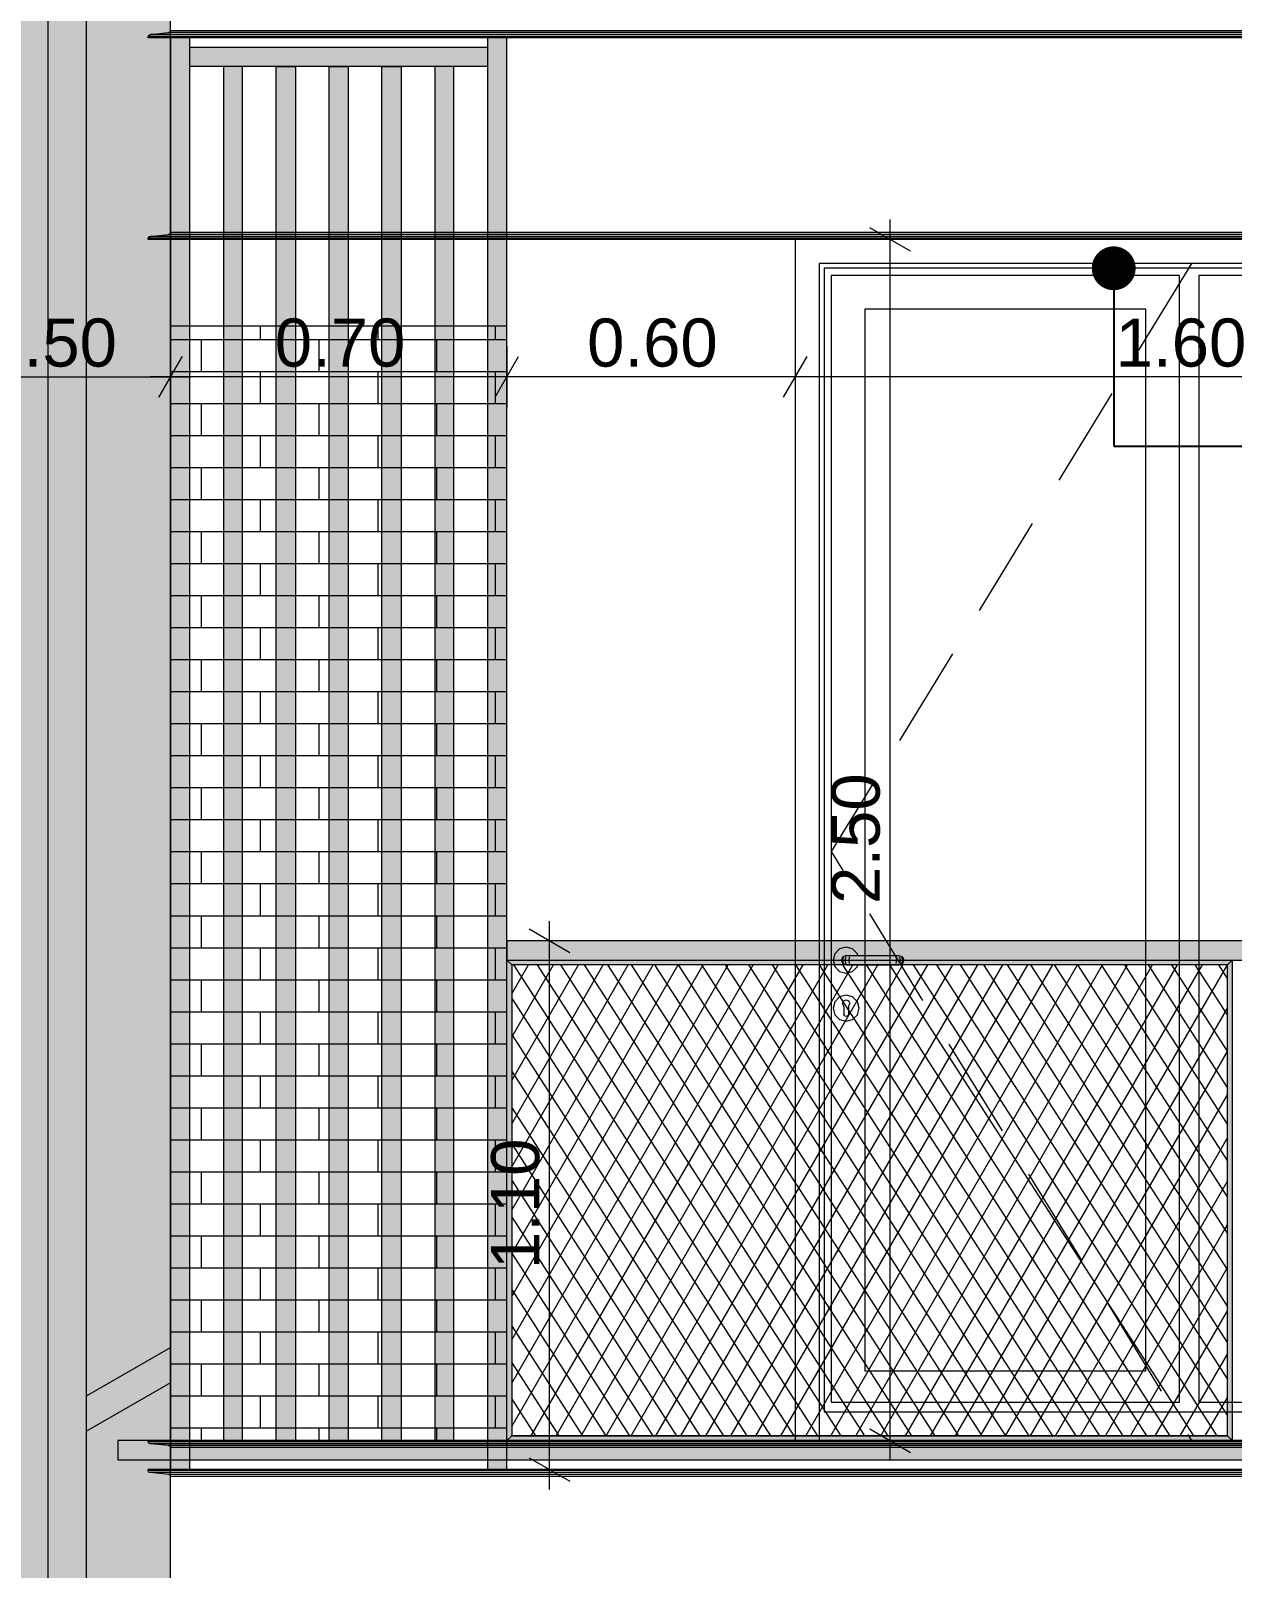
# Model space of a CAD drawing. Header units: millimetres. Extents: x 475616349 to 476941521, y 4620115302 to 4621446928.
# Drawn here: x 476671271 to 476673772, y 4620522555 to 4620525755 of the extents above; entities that cross this region are included whole.
import ezdxf

# ---------------------------------------------------------------- set-up
doc = ezdxf.new("R2010")
doc.units = ezdxf.units.MM
doc.header["$MEASUREMENT"] = 0
doc.linetypes.add('Hidden Line', pattern=[317.5, 211.666667, -105.833333])
for name, color, linetype, lineweight in [('0_Pen_No__250_Pen_No__255', 255, 'Continuous', 0), ('0_Pen_No__250_Pen_No__7', 7, 'Continuous', 0), ('2D Drafting - General_Pen_No__30_Pen_No__9_Pen_No__9_Pen_No__253', 252, 'Continuous', 0), ('2D Drafting - General_Pen_No__30_Pen_No__9_Pen_No__9_Pen_No__7', 7, 'Continuous', 0), ('2D Drafting - General_Pen_No__7_Pen_No__7', 7, 'Continuous', 0), ('New_2D Drafting - General_Pen_No__2_Pen_No__250', 7, 'Continuous', 0), ('New_2D Drafting - General_Pen_No__30_Pen_No__9_Pen_No__9_Pen_No__255', 255, 'Continuous', 0), ('New_2D Drafting - General_Pen_No__30_Pen_No__9_Pen_No__9_Pen_No__7', 7, 'Continuous', 0), ('New_2D Drafting - General_Pen_No__4', 7, 'Continuous', 0), ('New_2D Drafting - General_Pen_No__7', 7, 'Continuous', 0), ('New_Structural - Bearing_Pen_No__250', 7, 'Continuous', 0), ('New_zoma_Pen_No__4', 7, 'Continuous', 0), ('New_zoma_Pen_No__7', 7, 'Continuous', 0), ('Structural - Bearing_Pen_No__250', 7, 'Continuous', 0), ('zoma_Pen_No__142', 142, 'Continuous', 0)]:
    doc.layers.add(name, color=color, linetype=linetype, lineweight=lineweight)
doc.layers.add('New_zoma', color=7, linetype='Continuous')
doc.layers.add('zoma', color=7, linetype='Continuous')
doc.styles.add('GENERATED_STYLE_1', font='arial.ttf')
doc.styles.add('GENERATED_STYLE_2', font='arial.ttf')
doc.dimstyles.new('GENERATED_STYLE__1', dxfattribs={"dimtxt": 200, "dimasz": 64.421331, "dimexe": 0.18, "dimexo": 3, "dimgap": 0.09, "dimtad": 1, "dimtih": 1, "dimtoh": 1, "dimlfac": 0.001, "dimzin": 0, "dimdsep": 46, "dimtxsty": 'GENERATED_STYLE_2', "dimblk": 'ARROWHEAD_2', "dimblk1": 'ARROWHEAD_2', "dimblk2": 'ARROWHEAD_2', "dimcen": 0.09, "dimclrd": 142, "dimclre": 142, "dimclrt": 142, "dimadec": 0, "dimazin": 0, "dimtfac": 1, "dimtdec": 4, "dimtmove": 0, "dimatfit": 3, "dimfxl": 1, "dimtolj": 1, "dimtzin": 0, "dimarcsym": 0})
doc.dimstyles.new('GENERATED_STYLE__18', dxfattribs={"dimtxt": 100, "dimasz": 64.421331, "dimexe": 0.18, "dimexo": 3, "dimgap": 0.09, "dimtad": 1, "dimtih": 1, "dimtoh": 1, "dimlfac": 0.001, "dimzin": 0, "dimdsep": 46, "dimtxsty": 'GENERATED_STYLE_1', "dimblk": 'ARROWHEAD_2', "dimblk1": 'ARROWHEAD_2', "dimblk2": 'ARROWHEAD_2', "dimcen": 0.09, "dimclrd": 7, "dimclre": 7, "dimclrt": 7, "dimadec": 0, "dimazin": 0, "dimtfac": 1, "dimtdec": 4, "dimtmove": 0, "dimatfit": 3, "dimfxl": 1, "dimtolj": 1, "dimtzin": 0, "dimarcsym": 0})
doc.dimstyles.new('GENERATED_STYLE__19', dxfattribs={"dimtxt": 100, "dimasz": 64.421331, "dimexe": 0.18, "dimexo": 3, "dimgap": 0.09, "dimtad": 1, "dimlfac": 0.001, "dimzin": 0, "dimdsep": 46, "dimtxsty": 'GENERATED_STYLE_1', "dimblk": 'ARROWHEAD_2', "dimblk1": 'ARROWHEAD_2', "dimblk2": 'ARROWHEAD_2', "dimcen": 0.09, "dimclrd": 7, "dimclre": 7, "dimclrt": 7, "dimadec": 0, "dimazin": 0, "dimtfac": 1, "dimtdec": 4, "dimtmove": 0, "dimatfit": 3, "dimfxl": 1, "dimtolj": 1, "dimtzin": 0, "dimarcsym": 0})
doc.dimstyles.new('GENERATED_STYLE__48', dxfattribs={"dimtxt": 0.18, "dimasz": 182.4, "dimexe": 0.18, "dimexo": 0.0625, "dimgap": 0.09, "dimtad": 0, "dimtih": 1, "dimtoh": 1, "dimdec": 4, "dimzin": 0, "dimdsep": 46, "dimcen": 0.09, "dimadec": 0, "dimazin": 0, "dimtfac": 1, "dimtdec": 4, "dimtmove": 0, "dimatfit": 3, "dimldrblk": 'ARROWHEAD_11', "dimfxl": 1, "dimtolj": 1, "dimtzin": 0, "dimarcsym": 0})

# ---------------------------------------------------------------- blocks, each defined once
blk = doc.blocks.new('*D215', base_point=(476577134.1, 4620325125.7))
at = {"layer": 'zoma_Pen_No__142', "color": 142, "linetype": 'Continuous', "lineweight": 0, "transparency": 16777216}
for p, q in [((476647935.8, 4620514536.2), (476647935.8, 4620514663.4)), ((476689735.8, 4620514536.2), (476689735.8, 4620514663.4)), ((476647960.3, 4620514642.2), (476647911.3, 4620514557.4)), ((476689711.3, 4620514557.4), (476689760.3, 4620514642.2)), ((476647894.3, 4620514599.8), (476647935.8, 4620514599.8)), ((476647935.8, 4620514599.8), (476689735.8, 4620514599.8)), ((476689735.8, 4620514599.8), (476689777.2, 4620514599.8))]:
    blk.add_line(p, q, dxfattribs=at)
at = {"layer": 'zoma_Pen_No__142', "color": 142, "lineweight": 0, "transparency": 16777216, "insert": (476668493.8, 4620514639.8), "char_height": 200, "attachment_point": 7, "style": 'GENERATED_STYLE_2'}
blk.add_mtext('\\A1;{\\pql;\\fArial CYR|b0|i0|c204|p34;41.80}', dxfattribs=at)
blk = doc.blocks.new('ARROWHEAD_2')
at = {"color": 0, "linetype": 'Continuous', "lineweight": 0}
for p, q in [((-0.378, -0.655), (0.378, 0.655)), ((0, 0), (-1, 0))]:
    blk.add_line(p, q, dxfattribs=at)
blk = doc.blocks.new('*D769', base_point=(476577134.1, 4620325125.7))
at = {"layer": 'New_zoma_Pen_No__4', "color": 7, "linetype": 'Continuous', "lineweight": 0, "transparency": 16777216}
for p, q in [((476673102.3, 4620525295.9), (476673017.6, 4620525344.9)), ((476673059.9, 4620525320.4), (476673059.9, 4620525361.8)), ((476673123.5, 4620525320.4), (476672996.4, 4620525320.4)), ((476673059.9, 4620522820.4), (476673059.9, 4620525320.4)), ((476673123.5, 4620522820.4), (476672996.4, 4620522820.4)), ((476673017.6, 4620522844.9), (476673102.3, 4620522795.9)), ((476673059.9, 4620522778.9), (476673059.9, 4620522820.4))]:
    blk.add_line(p, q, dxfattribs=at)
at = {"layer": 'New_zoma_Pen_No__7', "color": 7, "lineweight": 0, "transparency": 16777216, "insert": (476673039.9, 4620523937.4), "char_height": 100, "attachment_point": 7, "rotation": 90, "style": 'GENERATED_STYLE_1'}
blk.add_mtext('\\A1;{\\pql;\\fArial|b0|i0|c0|p34;2.50}', dxfattribs=at)
blk = doc.blocks.new('*D782', base_point=(476577134.1, 4620325125.7))
at = {"layer": 'New_zoma_Pen_No__4', "color": 7, "linetype": 'Continuous', "lineweight": 0, "transparency": 16777216}
for p, q in [((476671061.8, 4620528170.9), (476671061.8, 4620528298)), ((476671562.3, 4620528170.9), (476671562.3, 4620528298)), ((476671086.3, 4620528276.8), (476671037.3, 4620528192)), ((476671537.8, 4620528192), (476671586.8, 4620528276.8)), ((476671061.8, 4620528234.4), (476671562.3, 4620528234.4)), ((476671562.3, 4620528234.4), (476671603.8, 4620528234.4))]:
    blk.add_line(p, q, dxfattribs=at)
at = {"layer": 'New_zoma_Pen_No__7', "color": 7, "lineweight": 0, "transparency": 16777216, "insert": (476671179, 4620528254.4), "char_height": 100, "attachment_point": 7, "style": 'GENERATED_STYLE_1'}
blk.add_mtext('\\A1;{\\pql;\\fArial|b0|i0|c0|p34;0.50}', dxfattribs=at)
blk = doc.blocks.new('*D787', base_point=(476577134.1, 4620325125.7))
at = {"layer": 'New_zoma_Pen_No__4', "color": 7, "linetype": 'Continuous', "lineweight": 0, "transparency": 16777216}
for p, q in [((476671061.8, 4620531370.9), (476671061.8, 4620531498)), ((476671562.3, 4620531370.9), (476671562.3, 4620531498)), ((476671086.3, 4620531476.8), (476671037.3, 4620531392)), ((476671537.8, 4620531392), (476671586.8, 4620531476.8)), ((476671061.8, 4620531434.4), (476671562.3, 4620531434.4)), ((476671562.3, 4620531434.4), (476671603.8, 4620531434.4))]:
    blk.add_line(p, q, dxfattribs=at)
at = {"layer": 'New_zoma_Pen_No__7', "color": 7, "lineweight": 0, "transparency": 16777216, "insert": (476671179, 4620531454.4), "char_height": 100, "attachment_point": 7, "style": 'GENERATED_STYLE_1'}
blk.add_mtext('\\A1;{\\pql;\\fArial|b0|i0|c0|p34;0.50}', dxfattribs=at)
blk = doc.blocks.new('ARROWHEAD_11')
at = {"color": 0, "linetype": 'Continuous', "lineweight": 0}
blk.add_line((0, 0), (-1, 0), dxfattribs=at)
at = {"color": 0, "linetype": 'Continuous', "lineweight": 0, "const_width": 0.25, "flags": 128}
blk.add_lwpolyline([(-0.125, 0, 1), (0.125, 0, 1)], format="xyb", close=True, dxfattribs=at)
blk = doc.blocks.new('*D2127', base_point=(476577134.1, 4620325125.7))
at = {"layer": 'New_zoma_Pen_No__4', "color": 7, "linetype": 'Continuous', "lineweight": 0, "transparency": 16777216}
for p, q in [((476672393.5, 4620523835.9), (476672308.7, 4620523884.8)), ((476672351.1, 4620523860.4), (476672351.1, 4620523901.8)), ((476672414.7, 4620523860.4), (476672287.5, 4620523860.4)), ((476672351.1, 4620522760.3), (476672351.1, 4620523860.4)), ((476672308.7, 4620522784.8), (476672393.5, 4620522735.9)), ((476672414.7, 4620522760.3), (476672287.5, 4620522760.3)), ((476672351.1, 4620522718.9), (476672351.1, 4620522760.3))]:
    blk.add_line(p, q, dxfattribs=at)
at = {"layer": 'New_zoma_Pen_No__7', "color": 7, "lineweight": 0, "transparency": 16777216, "insert": (476672331.1, 4620523177.3), "char_height": 100, "attachment_point": 7, "rotation": 90, "style": 'GENERATED_STYLE_1'}
blk.add_mtext('\\A1;{\\pql;\\fArial|b0|i0|c0|p34;1.10}', dxfattribs=at)
blk = doc.blocks.new('*D2133', base_point=(476577134.1, 4620325125.7))
at = {"layer": 'New_zoma_Pen_No__4', "color": 7, "linetype": 'Continuous', "lineweight": 0, "transparency": 16777216}
for p, q in [((476672862.6, 4620525098), (476672862.6, 4620524970.9)), ((476674462.6, 4620525098), (476674462.6, 4620524970.9)), ((476672838.2, 4620524992), (476672887.1, 4620525076.8)), ((476674438.2, 4620524992), (476674487.1, 4620525076.8)), ((476674462.6, 4620525034.4), (476672862.6, 4620525034.4))]:
    blk.add_line(p, q, dxfattribs=at)
at = {"layer": 'New_zoma_Pen_No__7', "color": 7, "lineweight": 0, "transparency": 16777216, "insert": (476673529.6, 4620525054.4), "char_height": 100, "attachment_point": 7, "style": 'GENERATED_STYLE_1'}
blk.add_mtext('\\A1;{\\pql;\\fArial|b0|i0|c0|p34;1.60}', dxfattribs=at)
blk = doc.blocks.new('*D2134', base_point=(476577134.1, 4620325125.7))
at = {"layer": 'New_zoma_Pen_No__4', "color": 7, "linetype": 'Continuous', "lineweight": 0, "transparency": 16777216}
for p, q in [((476672262.3, 4620525098), (476672262.3, 4620524970.9)), ((476672862.6, 4620525098), (476672862.6, 4620524970.9)), ((476672237.8, 4620524992), (476672286.8, 4620525076.8)), ((476672838.2, 4620524992), (476672887.1, 4620525076.8)), ((476672862.6, 4620525034.4), (476672262.3, 4620525034.4))]:
    blk.add_line(p, q, dxfattribs=at)
at = {"layer": 'New_zoma_Pen_No__7', "color": 7, "lineweight": 0, "transparency": 16777216, "insert": (476672429.4, 4620525054.4), "char_height": 100, "attachment_point": 7, "style": 'GENERATED_STYLE_1'}
blk.add_mtext('\\A1;{\\pql;\\fArial|b0|i0|c0|p34;0.60}', dxfattribs=at)
blk = doc.blocks.new('*D2135', base_point=(476577134.1, 4620325125.7))
at = {"layer": 'New_zoma_Pen_No__4', "color": 7, "linetype": 'Continuous', "lineweight": 0, "transparency": 16777216}
for p, q in [((476671562.3, 4620525098), (476671562.3, 4620524970.9)), ((476672262.3, 4620525098), (476672262.3, 4620524970.9)), ((476671586.8, 4620525076.8), (476671537.8, 4620524992)), ((476672237.8, 4620524992), (476672286.8, 4620525076.8)), ((476671562.3, 4620525034.4), (476671520.9, 4620525034.4)), ((476672262.3, 4620525034.4), (476671562.3, 4620525034.4))]:
    blk.add_line(p, q, dxfattribs=at)
at = {"layer": 'New_zoma_Pen_No__7', "color": 7, "lineweight": 0, "transparency": 16777216, "insert": (476671779.3, 4620525054.4), "char_height": 100, "attachment_point": 7, "style": 'GENERATED_STYLE_1'}
blk.add_mtext('\\A1;{\\pql;\\fArial|b0|i0|c0|p34;0.70}', dxfattribs=at)
blk = doc.blocks.new('*D2137', base_point=(476577134.1, 4620325125.7))
at = {"layer": 'New_zoma_Pen_No__4', "color": 7, "linetype": 'Continuous', "lineweight": 0, "transparency": 16777216}
for p, q in [((476672862.6, 4620528298), (476672862.6, 4620528170.9)), ((476674462.6, 4620528298), (476674462.6, 4620528170.9)), ((476672838.2, 4620528192), (476672887.1, 4620528276.8)), ((476674438.2, 4620528192), (476674487.1, 4620528276.8)), ((476674462.6, 4620528234.4), (476672862.6, 4620528234.4))]:
    blk.add_line(p, q, dxfattribs=at)
at = {"layer": 'New_zoma_Pen_No__7', "color": 7, "lineweight": 0, "transparency": 16777216, "insert": (476673529.6, 4620528254.4), "char_height": 100, "attachment_point": 7, "style": 'GENERATED_STYLE_1'}
blk.add_mtext('\\A1;{\\pql;\\fArial|b0|i0|c0|p34;1.60}', dxfattribs=at)
blk = doc.blocks.new('*D2138', base_point=(476577134.1, 4620325125.7))
at = {"layer": 'New_zoma_Pen_No__4', "color": 7, "linetype": 'Continuous', "lineweight": 0, "transparency": 16777216}
for p, q in [((476672262.3, 4620528298), (476672262.3, 4620528170.9)), ((476672862.6, 4620528298), (476672862.6, 4620528170.9)), ((476672237.8, 4620528192), (476672286.8, 4620528276.8)), ((476672838.2, 4620528192), (476672887.1, 4620528276.8)), ((476672862.6, 4620528234.4), (476672262.3, 4620528234.4))]:
    blk.add_line(p, q, dxfattribs=at)
at = {"layer": 'New_zoma_Pen_No__7', "color": 7, "lineweight": 0, "transparency": 16777216, "insert": (476672429.4, 4620528254.4), "char_height": 100, "attachment_point": 7, "style": 'GENERATED_STYLE_1'}
blk.add_mtext('\\A1;{\\pql;\\fArial|b0|i0|c0|p34;0.60}', dxfattribs=at)
blk = doc.blocks.new('*D2139', base_point=(476577134.1, 4620325125.7))
at = {"layer": 'New_zoma_Pen_No__4', "color": 7, "linetype": 'Continuous', "lineweight": 0, "transparency": 16777216}
for p, q in [((476671562.3, 4620528298), (476671562.3, 4620528170.9)), ((476672262.3, 4620528298), (476672262.3, 4620528170.9)), ((476671586.8, 4620528276.8), (476671537.8, 4620528192)), ((476672237.8, 4620528192), (476672286.8, 4620528276.8)), ((476671562.3, 4620528234.4), (476671520.9, 4620528234.4)), ((476672262.3, 4620528234.4), (476671562.3, 4620528234.4))]:
    blk.add_line(p, q, dxfattribs=at)
at = {"layer": 'New_zoma_Pen_No__7', "color": 7, "lineweight": 0, "transparency": 16777216, "insert": (476671779.3, 4620528254.4), "char_height": 100, "attachment_point": 7, "style": 'GENERATED_STYLE_1'}
blk.add_mtext('\\A1;{\\pql;\\fArial|b0|i0|c0|p34;0.70}', dxfattribs=at)
blk = doc.blocks.new('*D2141', base_point=(476577134.1, 4620325125.7))
at = {"layer": 'New_zoma_Pen_No__4', "color": 7, "linetype": 'Continuous', "lineweight": 0, "transparency": 16777216}
for p, q in [((476672862.6, 4620531498), (476672862.6, 4620531370.9)), ((476674462.6, 4620531498), (476674462.6, 4620531370.9)), ((476672838.2, 4620531392), (476672887.1, 4620531476.8)), ((476674438.2, 4620531392), (476674487.1, 4620531476.8)), ((476674462.6, 4620531434.4), (476672862.6, 4620531434.4))]:
    blk.add_line(p, q, dxfattribs=at)
at = {"layer": 'New_zoma_Pen_No__7', "color": 7, "lineweight": 0, "transparency": 16777216, "insert": (476673529.6, 4620531454.4), "char_height": 100, "attachment_point": 7, "style": 'GENERATED_STYLE_1'}
blk.add_mtext('\\A1;{\\pql;\\fArial|b0|i0|c0|p34;1.60}', dxfattribs=at)
blk = doc.blocks.new('*D2142', base_point=(476577134.1, 4620325125.7))
at = {"layer": 'New_zoma_Pen_No__4', "color": 7, "linetype": 'Continuous', "lineweight": 0, "transparency": 16777216}
for p, q in [((476672262.3, 4620531498), (476672262.3, 4620531370.9)), ((476672862.6, 4620531498), (476672862.6, 4620531370.9)), ((476672237.8, 4620531392), (476672286.8, 4620531476.8)), ((476672838.2, 4620531392), (476672887.1, 4620531476.8)), ((476672862.6, 4620531434.4), (476672262.3, 4620531434.4))]:
    blk.add_line(p, q, dxfattribs=at)
at = {"layer": 'New_zoma_Pen_No__7', "color": 7, "lineweight": 0, "transparency": 16777216, "insert": (476672429.4, 4620531454.4), "char_height": 100, "attachment_point": 7, "style": 'GENERATED_STYLE_1'}
blk.add_mtext('\\A1;{\\pql;\\fArial|b0|i0|c0|p34;0.60}', dxfattribs=at)
blk = doc.blocks.new('*D2143', base_point=(476577134.1, 4620325125.7))
at = {"layer": 'New_zoma_Pen_No__4', "color": 7, "linetype": 'Continuous', "lineweight": 0, "transparency": 16777216}
for p, q in [((476671562.3, 4620531498), (476671562.3, 4620531370.9)), ((476672262.3, 4620531498), (476672262.3, 4620531370.9)), ((476671586.8, 4620531476.8), (476671537.8, 4620531392)), ((476672237.8, 4620531392), (476672286.8, 4620531476.8)), ((476671562.3, 4620531434.4), (476671520.9, 4620531434.4)), ((476672262.3, 4620531434.4), (476671562.3, 4620531434.4))]:
    blk.add_line(p, q, dxfattribs=at)
at = {"layer": 'New_zoma_Pen_No__7', "color": 7, "lineweight": 0, "transparency": 16777216, "insert": (476671779.3, 4620531454.4), "char_height": 100, "attachment_point": 7, "style": 'GENERATED_STYLE_1'}
blk.add_mtext('\\A1;{\\pql;\\fArial|b0|i0|c0|p34;0.70}', dxfattribs=at)
blk = doc.blocks.new('*D2148', base_point=(476577134.1, 4620325125.7))
at = {"layer": 'New_zoma_Pen_No__4', "color": 7, "linetype": 'Continuous', "lineweight": 0, "transparency": 16777216}
for p, q in [((476671061.8, 4620524970.9), (476671061.8, 4620525098)), ((476671562.3, 4620524970.9), (476671562.3, 4620525098)), ((476671086.3, 4620525076.8), (476671037.3, 4620524992)), ((476671537.8, 4620524992), (476671586.8, 4620525076.8)), ((476671061.8, 4620525034.4), (476671562.3, 4620525034.4)), ((476671562.3, 4620525034.4), (476671603.8, 4620525034.4))]:
    blk.add_line(p, q, dxfattribs=at)
at = {"layer": 'New_zoma_Pen_No__7', "color": 7, "lineweight": 0, "transparency": 16777216, "insert": (476671179, 4620525054.4), "char_height": 100, "attachment_point": 7, "style": 'GENERATED_STYLE_1'}
blk.add_mtext('\\A1;{\\pql;\\fArial|b0|i0|c0|p34;0.50}', dxfattribs=at)

msp = doc.modelspace()

# ---------------------------------------------------------------- hatches: boundary and pattern name
at = {"layer": '0_Pen_No__250_Pen_No__255', "linetype": 'Continuous', "lineweight": 0, "true_color": 0x3f3f3f}
for points in [[(476671387.315, 4620517320.31), (476671387.315, 4620529295.176), (476671307.316, 4620529295.176), (476671307.316, 4620517320.31)], [(476671387.315, 4620522913.335), (476671562.315, 4620523014.475), (476671562.315, 4620522940.971), (476671387.315, 4620522839.831)]]:
    msp.add_hatch(color=250, dxfattribs=at).paths.add_polyline_path(points)
at = {"layer": '2D Drafting - General_Pen_No__30_Pen_No__9_Pen_No__9_Pen_No__253', "linetype": 'Continuous', "lineweight": 0}
h = msp.add_hatch(dxfattribs=at)
h.set_pattern_fill('BRICK___RUNNING_BOND', color=252, style=0, pattern_type=2)
h.set_pattern_definition([(0, (476692910.175, 4620522353.93), (0, 66.64), []), (90, (476692910.17, 4620522353.93), (-244.8, 0), [66.64, -66.64]), (90, (476693032.57, 4620522420.57), (-244.8, 0), [66.64, -66.64])])
h.paths.add_polyline_path([(476668932.159, 4620517320.329), (476672162.12, 4620517320.329), (476672162.12, 4620522126.83), (476671562.315, 4620522126.83), (476671562.315, 4620532420.374), (476675362.171, 4620532420.374), (476675362.171, 4620519520.275), (476678173.798, 4620519520.275), (476678173.798, 4620519520.362), (476679062.487, 4620519520.362), (476680662.487, 4620519520.362), (476682662.007, 4620519520.362), (476682662.007, 4620532420.362), (476688462.006, 4620532420.362), (476688462.006, 4620519520.362), (476689632.042, 4620519520.362), (476689632.042, 4620532819.955), (476688550.503, 4620532819.955), (476682661.97, 4620532819.955), (476668932.159, 4620532819.955)])
h.paths.add_polyline_path([(476669461.785, 4620525320.362), (476669461.785, 4620523720.362), (476671061.785, 4620523720.362), (476671061.785, 4620525320.362)], flags=0)
h.paths.add_polyline_path([(476669461.785, 4620526920.362), (476671061.785, 4620526920.362), (476671061.785, 4620528520.362), (476669461.785, 4620528520.362)], flags=0)
h.paths.add_polyline_path([(476669461.789, 4620531720.362), (476669461.789, 4620530120.362), (476671061.789, 4620530120.362), (476671061.789, 4620531720.362)], flags=0)
h.paths.add_polyline_path([(476671061.361, 4620518320.362), (476671061.361, 4620518920.362), (476669461.789, 4620518920.362), (476669461.789, 4620518320.362)], flags=0)
h.paths.add_polyline_path([(476669461.789, 4620520520.362), (476671061.789, 4620520520.362), (476671061.789, 4620522120.362), (476669461.789, 4620522120.362)], flags=0)
h.paths.add_polyline_path([(476676411.99, 4620528520.412), (476676411.99, 4620526020.412), (476678011.99, 4620526020.412), (476678011.99, 4620528520.412)], flags=0)
h.paths.add_polyline_path([(476678011.99, 4620522820.412), (476678011.99, 4620525320.412), (476676411.99, 4620525320.412), (476676411.99, 4620522820.412)], flags=0)
h.paths.add_polyline_path([(476676411.99, 4620529220.412), (476678011.99, 4620529220.412), (476678011.99, 4620531720.412), (476676411.99, 4620531720.412)], flags=0)
h.paths.add_polyline_path([(476680012.004, 4620531720.412), (476680012.004, 4620529220.412), (476681612.004, 4620529220.412), (476681612.004, 4620531720.412)], flags=0)
h.paths.add_polyline_path([(476680012.004, 4620528520.412), (476680012.004, 4620526020.412), (476681612.004, 4620526020.412), (476681612.004, 4620528520.412)], flags=0)
h.paths.add_polyline_path([(476680012.004, 4620522120.412), (476680012.004, 4620519620.412), (476680016.12, 4620519620.412), (476681612.004, 4620519620.412), (476681612.004, 4620522120.412)], flags=0)
h.paths.add_polyline_path([(476680012.004, 4620522820.412), (476681612.004, 4620522820.412), (476681612.004, 4620525320.412), (476680012.004, 4620525320.412)], flags=0)
at = {"layer": 'New_2D Drafting - General_Pen_No__30_Pen_No__9_Pen_No__9_Pen_No__255', "linetype": 'Continuous', "lineweight": 0}
for points in [[(476671602.315, 4620525740.277), (476671562.315, 4620525740.277), (476671562.315, 4620522760.337), (476671602.315, 4620522760.337)], [(476672262.315, 4620525740.277), (476672222.315, 4620525740.277), (476672222.315, 4620522760.337), (476672262.315, 4620522760.337)], [(476672222.315, 4620525720.364), (476672222.315, 4620525680.277), (476671602.315, 4620525680.277), (476671602.315, 4620525720.364)], [(476671712.315, 4620525680.277), (476671672.315, 4620525680.277), (476671672.315, 4620522820.364), (476671712.315, 4620522820.364)], [(476671782.315, 4620525680.277), (476671822.315, 4620525680.277), (476671822.315, 4620522820.364), (476671782.315, 4620522820.364)], [(476671892.315, 4620525680.277), (476671932.315, 4620525680.277), (476671932.315, 4620522820.364), (476671892.315, 4620522820.364)], [(476672002.315, 4620525680.277), (476672042.315, 4620525680.277), (476672042.315, 4620522820.364), (476672002.315, 4620522820.364)], [(476672152.315, 4620525680.277), (476672112.315, 4620525680.277), (476672112.315, 4620522820.364), (476672152.315, 4620522820.364)], [(476675362.171, 4620523820.365), (476675362.171, 4620523860.365), (476672262.312, 4620523860.365), (476672262.312, 4620523820.365)], [(476672272.398, 4620523810.365), (476672262.312, 4620523820.365), (476673772.145, 4620523820.365), (476673762.145, 4620523810.365)], [(476672262.312, 4620523820.365), (476672272.398, 4620523810.365), (476672272.398, 4620522830.337), (476672262.312, 4620522820.364)], [(476673772.171, 4620522820.364), (476673762.171, 4620522830.364), (476673762.171, 4620523810.391), (476673772.171, 4620523820.391)], [(476675362.171, 4620522780.364), (476675362.171, 4620522820.364), (476671452.398, 4620522820.364), (476671452.398, 4620522780.364)], [(476672272.398, 4620522830.337), (476672262.312, 4620522820.364), (476673772.145, 4620522820.364), (476673762.144, 4620522830.365)]]:
    msp.add_hatch(color=255, dxfattribs=at).paths.add_polyline_path(points)
h = msp.add_hatch(dxfattribs=at)
h.set_pattern_fill('BRICK___RUNNING_BOND', color=255, style=0, pattern_type=2)
h.set_pattern_definition([(0, (476577134.07, 4620325125.74), (0, 66.64), []), (90, (476577134.07, 4620325125.74), (-244.8, 0), [66.64, -66.64]), (90, (476577256.47, 4620325192.38), (-244.8, 0), [66.64, -66.64])])
h.paths.add_polyline_path([(476671562.315, 4620522820.364), (476672262.312, 4620522820.364), (476672262.312, 4620525139.911), (476671562.315, 4620525139.911)])
at = {"layer": 'New_2D Drafting - General_Pen_No__7', "linetype": 'Continuous', "lineweight": 0}
h = msp.add_hatch(dxfattribs=at)
h.set_pattern_fill('BATT_INSULATION', style=0, pattern_type=2)
h.set_pattern_definition([(60, (476577134.07, 4620325125.74), (-38.971143, 22.5), []), (122.833095, (476577134.07, 4620325125.74), (36.80608, 18.75), [])])
h.paths.add_polyline_path([(476673762.171, 4620523810.365), (476672272.398, 4620523810.365), (476672272.398, 4620522830.337), (476673762.171, 4620522830.337)])

# ---------------------------------------------------------------- linework, layer by layer
at = {"layer": '0_Pen_No__250_Pen_No__7', "color": 7, "linetype": 'Continuous', "lineweight": 0, "flags": 128}
for points in [[(476671387.315, 4620517320.31), (476671387.315, 4620529295.176), (476671307.316, 4620529295.176), (476671307.316, 4620517320.31)], [(476671387.315, 4620522913.335), (476671562.315, 4620523014.475), (476671562.315, 4620522940.971), (476671387.315, 4620522839.831)]]:
    msp.add_lwpolyline(points, close=True, dxfattribs=at)
at = {"layer": '2D Drafting - General_Pen_No__30_Pen_No__9_Pen_No__9_Pen_No__7', "color": 7, "linetype": 'Continuous', "lineweight": 0, "flags": 128}
msp.add_lwpolyline([(476668932.159, 4620517320.329), (476672162.12, 4620517320.329), (476672162.12, 4620522126.83), (476671562.315, 4620522126.83), (476671562.315, 4620532420.374), (476675362.171, 4620532420.374), (476675362.171, 4620519520.275), (476678173.798, 4620519520.275), (476678173.798, 4620519520.362), (476679062.487, 4620519520.362), (476680662.487, 4620519520.362), (476682662.007, 4620519520.362), (476682662.007, 4620532420.362), (476688462.006, 4620532420.362), (476688462.006, 4620519520.362), (476689632.042, 4620519520.362), (476689632.042, 4620532819.955), (476688550.503, 4620532819.955), (476682661.97, 4620532819.955), (476668932.159, 4620532819.955)], close=True, dxfattribs=at)
at = {"layer": '2D Drafting - General_Pen_No__7_Pen_No__7', "color": 7, "linetype": 'Continuous', "lineweight": 0, "flags": 128}
for points in [[(476672866.749, 4620522820.388), (476674462.633, 4620522820.394), (476674462.624, 4620525320.394), (476672862.624, 4620525320.388)], [(476672862.624, 4620525320.388), (476672862.633, 4620522820.388), (476672866.749, 4620522820.388)]]:
    msp.add_lwpolyline(points, dxfattribs=at)
for points in [[(476674412.624, 4620525270.393), (476672912.624, 4620525270.387), (476672912.633, 4620522820.389), (476674412.633, 4620522820.395)], [(476674402.625, 4620525260.393), (476672922.625, 4620525260.387), (476672922.633, 4620522880.39), (476674402.633, 4620522880.395)], [(476673662.629, 4620525245.39), (476672937.625, 4620525245.388), (476672937.633, 4620522900.39), (476673662.633, 4620522900.392)], [(476674387.625, 4620525245.393), (476673702.625, 4620525245.39), (476673702.633, 4620522900.393), (476674387.633, 4620522900.395)], [(476673592.625, 4620525175.39), (476673007.625, 4620525175.388), (476673007.632, 4620522965.39), (476673592.632, 4620522965.392)]]:
    msp.add_lwpolyline(points, close=True, dxfattribs=at)
at = {"layer": '2D Drafting - General_Pen_No__7_Pen_No__7', "color": 7, "linetype": 'Hidden Line', "lineweight": 0, "flags": 128}
msp.add_lwpolyline([(476673687.624, 4620525270.39), (476672937.629, 4620524046.265), (476673686.856, 4620522821.675)], dxfattribs=at)
at = {"layer": 'New_2D Drafting - General_Pen_No__30_Pen_No__9_Pen_No__9_Pen_No__7', "color": 7, "linetype": 'Continuous', "lineweight": 0, "flags": 128}
for points in [[(476671602.315, 4620525740.277), (476671562.315, 4620525740.277), (476671562.315, 4620522760.337), (476671602.315, 4620522760.337)], [(476672262.315, 4620525740.277), (476672222.315, 4620525740.277), (476672222.315, 4620522760.337), (476672262.315, 4620522760.337)], [(476672222.315, 4620525720.364), (476672222.315, 4620525680.277), (476671602.315, 4620525680.277), (476671602.315, 4620525720.364)], [(476671712.315, 4620525680.277), (476671672.315, 4620525680.277), (476671672.315, 4620522820.364), (476671712.315, 4620522820.364)], [(476671782.315, 4620525680.277), (476671822.315, 4620525680.277), (476671822.315, 4620522820.364), (476671782.315, 4620522820.364)], [(476671892.315, 4620525680.277), (476671932.315, 4620525680.277), (476671932.315, 4620522820.364), (476671892.315, 4620522820.364)], [(476672002.315, 4620525680.277), (476672042.315, 4620525680.277), (476672042.315, 4620522820.364), (476672002.315, 4620522820.364)], [(476672152.315, 4620525680.277), (476672112.315, 4620525680.277), (476672112.315, 4620522820.364), (476672152.315, 4620522820.364)], [(476671562.315, 4620522820.364), (476672262.312, 4620522820.364), (476672262.312, 4620525139.911), (476671562.315, 4620525139.911)], [(476675362.171, 4620523820.365), (476675362.171, 4620523860.365), (476672262.312, 4620523860.365), (476672262.312, 4620523820.365)], [(476672272.398, 4620523810.365), (476672262.312, 4620523820.365), (476673772.145, 4620523820.365), (476673762.145, 4620523810.365)], [(476672262.312, 4620523820.365), (476672272.398, 4620523810.365), (476672272.398, 4620522830.337), (476672262.312, 4620522820.364)], [(476673772.171, 4620522820.364), (476673762.171, 4620522830.364), (476673762.171, 4620523810.391), (476673772.171, 4620523820.391)], [(476675362.171, 4620522780.364), (476675362.171, 4620522820.364), (476671452.398, 4620522820.364), (476671452.398, 4620522780.364)], [(476672272.398, 4620522830.337), (476672262.312, 4620522820.364), (476673772.145, 4620522820.364), (476673762.144, 4620522830.365)]]:
    msp.add_lwpolyline(points, close=True, dxfattribs=at)
at = {"layer": 'New_2D Drafting - General_Pen_No__4', "color": 7, "linetype": 'Continuous', "lineweight": 0, "flags": 128}
msp.add_lwpolyline([(476673762.171, 4620523810.365), (476672272.398, 4620523810.365), (476672272.398, 4620522830.337), (476673762.171, 4620522830.337)], close=True, dxfattribs=at)
at = {"layer": 'New_Structural - Bearing_Pen_No__250', "color": 7, "linetype": 'Continuous', "lineweight": 0}
for p, q in [((476672955.02, 4620523843.771), (476672945.137, 4620523833.889)), ((476672968.52, 4620523847.389), (476672955.02, 4620523843.771)), ((476672982.02, 4620523843.771), (476672968.52, 4620523847.389)), ((476672991.902, 4620523833.889), (476672982.02, 4620523843.771)), ((476672945.137, 4620523833.889), (476672941.52, 4620523820.389)), ((476672941.52, 4620523820.389), (476672945.137, 4620523806.889)), ((476672961.449, 4620523827.46), (476672958.52, 4620523820.389)), ((476672958.52, 4620523820.389), (476672961.449, 4620523813.318)), ((476672963.001, 4620523827.46), (476672960.242, 4620523820.389)), ((476672960.242, 4620523820.389), (476672963.001, 4620523813.318)), ((476672968.52, 4620523830.389), (476672961.449, 4620523827.46)), ((476672961.449, 4620523813.318), (476672968.52, 4620523810.389)), ((476672967.815, 4620523827.46), (476672965.704, 4620523820.389)), ((476672965.704, 4620523820.389), (476672967.815, 4620523813.318)), ((476672968.52, 4620523830.389), (476672969.662, 4620523830.389)), ((476672968.52, 4620523810.389), (476672969.662, 4620523810.389)), ((476672969.662, 4620523830.389), (476672972.913, 4620523830.389)), ((476672969.662, 4620523810.389), (476672972.913, 4620523810.389)), ((476672972.913, 4620523830.389), (476672977.78, 4620523830.389)), ((476672972.913, 4620523810.389), (476672977.78, 4620523810.389)), ((476672975.021, 4620523827.46), (476672973.878, 4620523820.389)), ((476672973.878, 4620523820.389), (476672975.021, 4620523813.318)), ((476672977.78, 4620523830.389), (476672983.52, 4620523830.389)), ((476672977.78, 4620523810.389), (476672983.52, 4620523810.389)), ((476672983.52, 4620523830.389), (476673063.52, 4620523830.389)), ((476672983.52, 4620523810.389), (476673063.52, 4620523810.389)), ((476672992.84, 4620523830.389), (476672991.902, 4620523833.889)), ((476672991.903, 4620523806.889), (476672992.84, 4620523810.389)), ((476673063.52, 4620523830.389), (476673069.26, 4620523830.389)), ((476673063.52, 4620523810.389), (476673069.26, 4620523810.389)), ((476673069.26, 4620523830.389), (476673074.126, 4620523830.389)), ((476673069.26, 4620523810.389), (476673074.126, 4620523810.389)), ((476673072.019, 4620523827.46), (476673073.162, 4620523820.389)), ((476673073.162, 4620523820.389), (476673072.019, 4620523813.318)), ((476673074.126, 4620523830.389), (476673077.378, 4620523830.389)), ((476673074.126, 4620523810.389), (476673077.378, 4620523810.389)), ((476673077.378, 4620523830.389), (476673078.52, 4620523830.389)), ((476673077.378, 4620523810.389), (476673078.52, 4620523810.389)), ((476673078.52, 4620523830.389), (476673085.591, 4620523827.46)), ((476673085.591, 4620523813.318), (476673078.52, 4620523810.389)), ((476673079.224, 4620523827.46), (476673081.336, 4620523820.389)), ((476673081.336, 4620523820.389), (476673079.224, 4620523813.318)), ((476673084.039, 4620523827.46), (476673086.798, 4620523820.389)), ((476673086.798, 4620523820.389), (476673084.039, 4620523813.318)), ((476673085.591, 4620523827.46), (476673088.52, 4620523820.389)), ((476673088.52, 4620523820.389), (476673085.591, 4620523813.318)), ((476672945.137, 4620523806.889), (476672955.02, 4620523797.006)), ((476672955.02, 4620523797.006), (476672968.52, 4620523793.389)), ((476672968.52, 4620523793.389), (476672982.02, 4620523797.006)), ((476672982.02, 4620523797.006), (476672991.903, 4620523806.889)), ((476672968.52, 4620523747.389), (476672955.02, 4620523743.771)), ((476672982.02, 4620523743.771), (476672968.52, 4620523747.389)), ((476672945.137, 4620523733.889), (476672941.52, 4620523720.389)), ((476672941.52, 4620523720.389), (476672945.138, 4620523706.889)), ((476672955.02, 4620523743.771), (476672945.137, 4620523733.889)), ((476672961.8, 4620523732.028), (476672961.052, 4620523730.081)), ((476672963.52, 4620523724.789), (476672961.052, 4620523730.081)), ((476672961.8, 4620523732.028), (476672963.145, 4620523735.532)), ((476672963.145, 4620523735.532), (476672968.52, 4620523737.814)), ((476672963.52, 4620523723.275), (476672963.52, 4620523724.789)), ((476672963.52, 4620523723.275), (476672963.52, 4620523720.389)), ((476672963.52, 4620523720.389), (476672963.52, 4620523717.502)), ((476672963.52, 4620523717.502), (476672963.52, 4620523711.728)), ((476672968.52, 4620523737.814), (476672973.895, 4620523735.533)), ((476672975.988, 4620523730.081), (476672973.52, 4620523724.789)), ((476672973.52, 4620523724.789), (476672973.52, 4620523723.275)), ((476672973.52, 4620523723.275), (476672973.52, 4620523720.389)), ((476672973.52, 4620523720.389), (476672973.52, 4620523717.502)), ((476672973.52, 4620523717.502), (476672973.52, 4620523711.728)), ((476672975.24, 4620523732.029), (476672973.895, 4620523735.533)), ((476672975.24, 4620523732.029), (476672975.988, 4620523730.081)), ((476672991.903, 4620523733.889), (476672982.02, 4620523743.771)), ((476672995.52, 4620523720.389), (476672991.903, 4620523733.889)), ((476672991.903, 4620523706.889), (476672995.52, 4620523720.389)), ((476672945.138, 4620523706.889), (476672955.02, 4620523697.006)), ((476672955.02, 4620523697.006), (476672968.52, 4620523693.389)), ((476672963.52, 4620523711.728), (476672963.52, 4620523707.889)), ((476672964.985, 4620523704.353), (476672963.52, 4620523707.889)), ((476672968.52, 4620523702.889), (476672964.985, 4620523704.353)), ((476672972.056, 4620523704.353), (476672968.52, 4620523702.889)), ((476672968.52, 4620523693.389), (476672982.02, 4620523697.006)), ((476672973.52, 4620523707.889), (476672972.056, 4620523704.353)), ((476672973.52, 4620523711.728), (476672973.52, 4620523707.889)), ((476672982.02, 4620523697.006), (476672991.903, 4620523706.889))]:
    msp.add_line(p, q, dxfattribs=at)
at = {"layer": 'Structural - Bearing_Pen_No__250', "color": 7, "linetype": 'Continuous', "lineweight": 0}
for p, q in [((476671562.315, 4620525334.793), (476671562.315, 4620526005.979)), ((476671515.989, 4620525742.857), (476671516.389, 4620525744.388)), ((476671515.989, 4620525740.362), (476671515.989, 4620525742.857)), ((476675408.497, 4620525742.857), (476671515.989, 4620525742.857)), ((476675408.497, 4620525740.362), (476671515.989, 4620525740.362)), ((476671516.389, 4620525744.388), (476671517.526, 4620525745.686)), ((476671517.526, 4620525745.686), (476671519.23, 4620525746.553)), ((476671519.23, 4620525746.553), (476671520.451, 4620525746.812)), ((476671520.451, 4620525746.812), (476671557.853, 4620525750.802)), ((476675404.035, 4620525746.812), (476671520.451, 4620525746.812)), ((476671557.853, 4620525750.802), (476671559.074, 4620525751.062)), ((476675366.634, 4620525750.802), (476671557.853, 4620525750.802)), ((476671559.074, 4620525751.062), (476671560.777, 4620525751.929)), ((476671560.777, 4620525751.929), (476671561.915, 4620525753.226)), ((476671561.915, 4620525753.226), (476671562.315, 4620525754.757)), ((476675362.171, 4620525754.757), (476671562.315, 4620525754.757)), ((476671515.989, 4620525322.875), (476671516.389, 4620525324.405)), ((476671515.989, 4620525320.38), (476671515.989, 4620525322.875)), ((476675408.497, 4620525322.875), (476671515.989, 4620525322.875)), ((476675408.497, 4620525320.38), (476671515.989, 4620525320.38)), ((476671516.389, 4620525324.405), (476671517.526, 4620525325.703)), ((476671517.526, 4620525325.703), (476671519.23, 4620525326.57)), ((476671519.23, 4620525326.57), (476671520.451, 4620525326.83)), ((476671520.451, 4620525326.83), (476671557.853, 4620525330.82)), ((476675404.035, 4620525326.83), (476671520.451, 4620525326.83)), ((476671557.853, 4620525330.82), (476671559.074, 4620525331.079)), ((476675366.634, 4620525330.82), (476671557.853, 4620525330.82)), ((476671559.074, 4620525331.079), (476671560.777, 4620525331.946)), ((476671560.777, 4620525331.946), (476671561.915, 4620525333.244)), ((476671561.915, 4620525333.244), (476671562.315, 4620525334.775)), ((476675362.171, 4620525334.775), (476671562.315, 4620525334.775)), ((476671515.989, 4620522817.879), (476671515.989, 4620522820.374)), ((476675408.497, 4620522820.374), (476671515.989, 4620522820.374)), ((476671516.389, 4620522816.348), (476671515.989, 4620522817.879)), ((476675408.497, 4620522817.879), (476671515.989, 4620522817.879)), ((476671517.526, 4620522815.051), (476671516.389, 4620522816.348)), ((476671519.23, 4620522814.184), (476671517.526, 4620522815.051)), ((476671520.451, 4620522813.924), (476671519.23, 4620522814.184)), ((476671557.853, 4620522809.934), (476671520.451, 4620522813.924)), ((476675404.035, 4620522813.924), (476671520.451, 4620522813.924)), ((476671559.074, 4620522809.675), (476671557.853, 4620522809.934)), ((476675366.634, 4620522809.934), (476671557.853, 4620522809.934)), ((476671560.777, 4620522808.808), (476671559.074, 4620522809.675)), ((476671561.915, 4620522807.51), (476671560.777, 4620522808.808)), ((476671562.315, 4620522805.979), (476671561.915, 4620522807.51)), ((476671562.315, 4620522134.793), (476671562.315, 4620522805.979)), ((476675362.171, 4620522805.979), (476671562.315, 4620522805.979)), ((476671515.989, 4620522757.867), (476671515.989, 4620522760.362)), ((476675408.497, 4620522760.362), (476671515.989, 4620522760.362)), ((476671516.389, 4620522756.336), (476671515.989, 4620522757.867)), ((476675408.497, 4620522757.867), (476671515.989, 4620522757.867)), ((476671517.526, 4620522755.039), (476671516.389, 4620522756.336)), ((476671519.23, 4620522754.172), (476671517.526, 4620522755.039)), ((476671520.451, 4620522753.912), (476671519.23, 4620522754.172)), ((476671557.853, 4620522749.922), (476671520.451, 4620522753.912)), ((476675404.035, 4620522753.912), (476671520.451, 4620522753.912)), ((476671559.074, 4620522749.663), (476671557.853, 4620522749.922)), ((476675366.634, 4620522749.922), (476671557.853, 4620522749.922)), ((476671560.777, 4620522748.796), (476671559.074, 4620522749.663)), ((476671561.915, 4620522747.498), (476671560.777, 4620522748.796)), ((476671562.315, 4620522745.967), (476671561.915, 4620522747.498)), ((476671562.315, 4620522554.776), (476671562.315, 4620522745.967)), ((476675362.171, 4620522745.967), (476671562.315, 4620522745.967))]:
    msp.add_line(p, q, dxfattribs=at)

# ---------------------------------------------------------------- dimensions: what is measured, and where the dimension line sits
at = {"layer": 'New_zoma', "color": 7, "linetype": 'Continuous', "lineweight": 0}
for base, p2, picture, middle in [((476671562.315, 4620531434.429), (476671562.315, 4620531434.429), '*D787', (476671308.906, 4620531504.429)), ((476671562.315, 4620528234.429), (476671562.315, 4620528234.429), '*D782', (476671308.906, 4620528304.429)), ((476671562.315, 4620525034.429), (476671562.315, 4620525034.429), '*D2148', (476671308.906, 4620525104.429))]:
    dim = msp.add_linear_dim(base=base, p1=(476671061.789, 4620522120.362), p2=p2, dimstyle='GENERATED_STYLE__18', dxfattribs=at)
    dim.commit()
    dim.dimension.update_dxf_attribs({"geometry": picture, "text_midpoint": middle, "dimtype": 160})
for base, p1, p2, picture, middle in [((476671562.315, 4620531434.429), (476672262.315, 4620525740.277), (476671562.315, 4620525740.277), '*D2143', (476671909.169, 4620531504.429)), ((476672262.315, 4620531434.429), (476672862.624, 4620525320.388), (476672262.315, 4620525740.277), '*D2142', (476672559.323, 4620531504.429)), ((476672862.624, 4620531434.429), (476674462.624, 4620525320.394), (476672862.624, 4620525320.388), '*D2141', (476673659.478, 4620531504.429)), ((476671562.315, 4620528234.429), (476672262.315, 4620525740.277), (476671562.315, 4620525740.277), '*D2139', (476671909.169, 4620528304.429)), ((476672262.315, 4620528234.429), (476672862.624, 4620525320.388), (476672262.315, 4620525740.277), '*D2138', (476672559.323, 4620528304.429)), ((476672862.624, 4620528234.429), (476674462.624, 4620525320.394), (476672862.624, 4620525320.388), '*D2137', (476673659.478, 4620528304.429)), ((476671562.315, 4620525034.429), (476672262.315, 4620525740.277), (476671562.315, 4620525740.277), '*D2135', (476671909.169, 4620525104.429)), ((476672262.315, 4620525034.429), (476672862.624, 4620525320.388), (476672262.315, 4620525740.277), '*D2134', (476672559.323, 4620525104.429)), ((476672862.624, 4620525034.429), (476674462.624, 4620525320.394), (476672862.624, 4620525320.388), '*D2133', (476673659.478, 4620525104.429))]:
    dim = msp.add_linear_dim(base=base, p1=p1, p2=p2, angle=180, dimstyle='GENERATED_STYLE__18', dxfattribs=at)
    dim.commit()
    dim.dimension.update_dxf_attribs({"geometry": picture, "text_midpoint": middle, "dimtype": 160})
for base, p1, p2, picture, middle in [((476673059.95, 4620525320.388), (476672862.627, 4620522820.388), (476672862.635, 4620525320.388), '*D769', (476672989.95, 4620524067.242)), ((476672351.119, 4620523860.365), (476665062.003, 4620522760.337), (476664973.2, 4620523860.365), '*D2127', (476672281.119, 4620523307.205))]:
    dim = msp.add_linear_dim(base=base, p1=p1, p2=p2, angle=90, dimstyle='GENERATED_STYLE__19', dxfattribs=at)
    dim.commit()
    dim.dimension.update_dxf_attribs({"geometry": picture, "text_midpoint": middle, "dimtype": 160, "text_rotation": 90})
at = {"layer": 'zoma', "color": 142, "linetype": 'Continuous', "lineweight": 0}
dim = msp.add_linear_dim(base=(476689735.789, 4620514599.79), p1=(476647935.789, 4620523200.337), p2=(476689735.789, 4620525162.276), dimstyle='GENERATED_STYLE__1', dxfattribs=at)
dim.commit()
dim.dimension.update_dxf_attribs({"geometry": '*D215', "text_midpoint": (476668829.847, 4620514739.79), "dimtype": 160})

# ---------------------------------------------------------------- leaders
at = {"layer": 'New_2D Drafting - General_Pen_No__2_Pen_No__250', "color": 7, "linetype": 'Continuous', "lineweight": 0, "annotation_type": 0, "has_hookline": 1, "hookline_direction": 0, "text_width": 233.333}
msp.add_leader([(476673525.427, 4620525260.39), (476673525.427, 4620524890.465), (476673957.987, 4620524890.465)], dimstyle='GENERATED_STYLE__48', dxfattribs=at)

doc.saveas('drawing.dxf')
